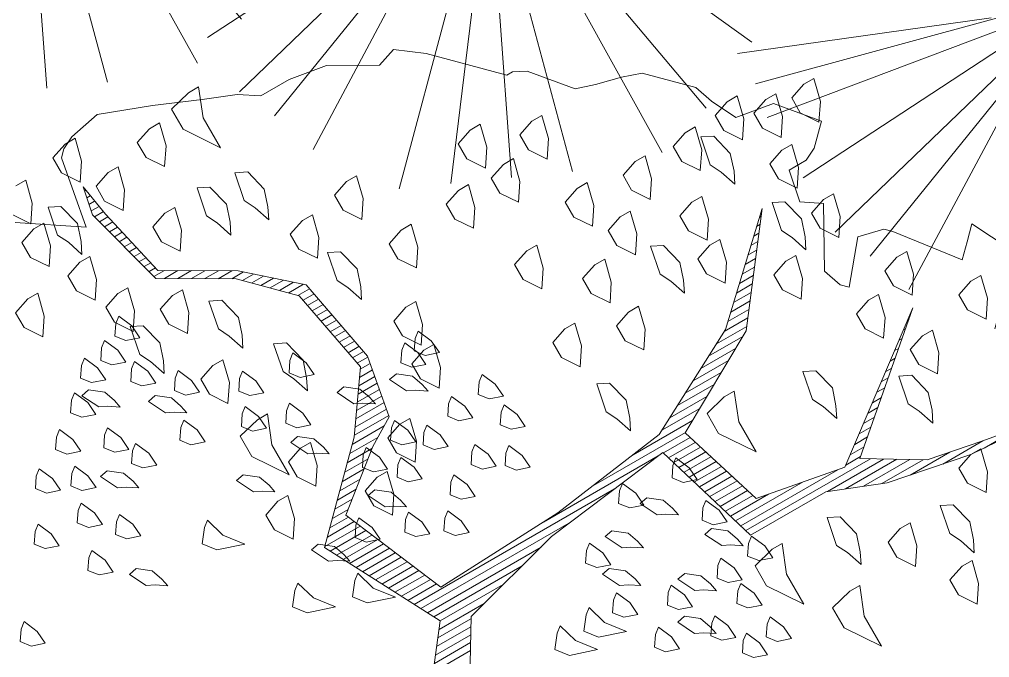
# Model space of a CAD drawing. Header units: metres. Extents: x 12093 to 20303, y 514 to 1412.
# Drawn here: x 19783.549 to 19785.595, y 683.977 to 685.323 of the extents above; entities that cross this region are included whole.
import ezdxf

# ---------------------------------------------------------------- set-up
doc = ezdxf.new("R2010")
doc.units = ezdxf.units.M
doc.layers.get('0').update_dxf_attribs({"lineweight": 13})
for name, color, linetype, lineweight in [('AMBI-GRASS', 104, 'Continuous', 20), ('ARBOLES', 52, 'Continuous', 13), ('grass', 64, 'Continuous', 13)]:
    doc.layers.add(name, color=color, linetype=linetype, lineweight=lineweight)

# ---------------------------------------------------------------- blocks, each defined once
blk = doc.blocks.new('ghgfghgh')
at = {"layer": 'ARBOLES', "lineweight": 20}
for p, q in [((20001.1866, 665.105), (20001.2163, 665.0689)), ((20001.1992, 665.0679), (20001.1866, 665.105)), ((20001.1885, 665.0994), (20001.1904, 665.1004)), ((20001.1915, 665.0906), (20001.1962, 665.0934)), ((20001.1944, 665.0819), (20001.202, 665.0863)), ((20001.1974, 665.0732), (20001.2078, 665.0792)), ((20001.2018, 665.0653), (20001.2136, 665.0722)), ((20002.0407, 664.9154), (20002.0895, 665.0766)), ((20002.0895, 665.0766), (20002.0684, 664.9137)), ((20001.2834, 664.9835), (20001.1992, 665.0679)), ((20001.2084, 665.0587), (20001.2197, 665.0652)), ((20001.215, 665.0521), (20001.226, 665.0585)), ((20001.2163, 665.0689), (20001.2862, 664.994)), ((20002.086, 665.065), (20002.0882, 665.0663)), ((20001.2216, 665.0454), (20001.2324, 665.0517)), ((20001.2282, 665.0388), (20001.2387, 665.0449)), ((20002.0784, 665.0397), (20002.0853, 665.0437)), ((20002.0822, 665.0524), (20002.0867, 665.055)), ((20001.2348, 665.0322), (20001.245, 665.0381)), ((20001.2414, 665.0256), (20001.2513, 665.0314)), ((20002.0746, 665.0271), (20002.0838, 665.0324)), ((20001.248, 665.019), (20001.2576, 665.0246)), ((20002.0707, 665.0145), (20002.0823, 665.0212)), ((20001.2546, 665.0124), (20001.264, 665.0178)), ((20001.2612, 665.0058), (20001.2703, 665.011)), ((20002.0669, 665.0018), (20002.0809, 665.0099)), ((20001.2677, 664.9991), (20001.2766, 665.0043)), ((20001.2743, 664.9925), (20001.2829, 664.9975)), ((20001.2809, 664.9859), (20001.2949, 664.9939)), ((20001.2862, 664.994), (20001.3928, 664.9935)), ((20001.2947, 664.9834), (20001.3128, 664.9939)), ((20001.3126, 664.9834), (20001.3307, 664.9938)), ((20001.3306, 664.9833), (20001.3486, 664.9937)), ((20001.3485, 664.9832), (20001.3665, 664.9936)), ((20001.3664, 664.9831), (20001.3844, 664.9935)), ((20001.3843, 664.983), (20001.3999, 664.992)), ((20001.3928, 664.9935), (20001.4834, 664.9749)), ((20002.0631, 664.9892), (20002.0794, 664.9986)), ((20001.39, 664.983), (20001.2834, 664.9835)), ((20001.4739, 664.9605), (20001.39, 664.983)), ((20001.3984, 664.9808), (20001.4132, 664.9893)), ((20001.4108, 664.9775), (20001.4265, 664.9866)), ((20001.4231, 664.9742), (20001.4398, 664.9838)), ((20001.4354, 664.9709), (20001.4531, 664.9811)), ((20002.0593, 664.9766), (20002.0779, 664.9874)), ((20001.4478, 664.9675), (20001.4665, 664.9783)), ((20001.4601, 664.9642), (20001.4798, 664.9756)), ((20001.4724, 664.9609), (20001.4877, 664.9698)), ((20001.4834, 664.9749), (20001.5648, 664.88)), ((20002.0554, 664.9639), (20002.0765, 664.9761)), ((20001.5553, 664.8657), (20001.4739, 664.9605)), ((20001.4792, 664.9544), (20001.4937, 664.9628)), ((20001.4852, 664.9474), (20001.4997, 664.9558)), ((20002.0478, 664.9387), (20002.0736, 664.9536)), ((20002.0516, 664.9513), (20002.075, 664.9648)), ((20001.4911, 664.9405), (20001.5057, 664.9489)), ((20001.4971, 664.9335), (20001.5117, 664.9419)), ((20002.044, 664.926), (20002.0721, 664.9423)), ((20002.1996, 664.7323), (20002.2901, 664.9442)), ((20002.2901, 664.9442), (20002.2196, 664.7439)), ((20001.5031, 664.9265), (20001.5176, 664.9349)), ((20001.5091, 664.9196), (20001.5236, 664.9279)), ((20002.0391, 664.9128), (20002.0706, 664.931)), ((20001.5151, 664.9126), (20001.5296, 664.921)), ((20001.9528, 664.776), (20002.0407, 664.9154)), ((20002.0287, 664.8964), (20002.0692, 664.9197)), ((20001.521, 664.9056), (20001.5356, 664.914)), ((20001.527, 664.8986), (20001.5416, 664.907)), ((20002.0684, 664.9137), (20001.9871, 664.7781)), ((20002.0184, 664.88), (20002.064, 664.9063)), ((20001.533, 664.8917), (20001.5475, 664.9001)), ((20001.539, 664.8847), (20001.5535, 664.8931)), ((20002.0081, 664.8636), (20002.0544, 664.8904)), ((20001.545, 664.8777), (20001.5595, 664.8861)), ((20001.5509, 664.8707), (20001.5651, 664.8789)), ((20001.5648, 664.88), (20001.5937, 664.7992)), ((20001.5471, 664.7723), (20001.5553, 664.8657)), ((20001.555, 664.8627), (20001.5682, 664.8703)), ((20001.9977, 664.8472), (20002.0448, 664.8744)), ((20001.5531, 664.8407), (20001.5744, 664.853)), ((20001.5541, 664.8517), (20001.5713, 664.8617)), ((20001.9874, 664.8308), (20002.0353, 664.8585)), ((20001.5522, 664.8297), (20001.5775, 664.8444)), ((20001.977, 664.8144), (20002.0257, 664.8425)), ((20001.5502, 664.8078), (20001.5837, 664.8271)), ((20001.5512, 664.8188), (20001.5806, 664.8357)), ((20001.9667, 664.798), (20002.0162, 664.8266)), ((20001.5493, 664.7968), (20001.5868, 664.8185)), ((20001.5474, 664.7749), (20001.593, 664.8012)), ((20001.5483, 664.7858), (20001.5899, 664.8098)), ((20001.5937, 664.7992), (20001.572, 664.76)), ((20001.9563, 664.7816), (20002.0066, 664.8107)), ((20002.4707, 664.8002), (20002.3672, 664.7493)), ((20002.3833, 664.7674), (20002.4707, 664.8002)), ((20001.5446, 664.7628), (20001.5871, 664.7874)), ((20001.9181, 664.7491), (20001.9971, 664.7947)), ((20002.3848, 664.7579), (20002.4344, 664.7866)), ((20001.818, 664.6716), (20001.9528, 664.776)), ((20001.8653, 664.7082), (20001.9875, 664.7788)), ((20001.9871, 664.7781), (20002.0817, 664.6909)), ((20001.5078, 664.6255), (20001.5471, 664.7723)), ((20001.572, 664.76), (20001.5362, 664.6685)), ((20001.5413, 664.7505), (20001.5786, 664.7721)), ((20001.9584, 664.7515), (20001.9937, 664.7719)), ((20001.9653, 664.7451), (20002.0007, 664.7655)), ((20002.3091, 664.7424), (20002.3833, 664.7674)), ((20002.3299, 664.7367), (20002.3831, 664.7674)), ((20001.538, 664.7382), (20001.5708, 664.7571)), ((20001.7987, 664.6593), (20001.9515, 664.7476)), ((20001.9577, 664.7522), (20001.8096, 664.6401)), ((20002.0743, 664.6423), (20001.9577, 664.7522)), ((20001.9721, 664.7386), (20002.0076, 664.7591)), ((20001.979, 664.7321), (20002.0146, 664.7527)), ((20002.2067, 664.749), (20002.2251, 664.7596)), ((20002.3672, 664.7493), (20002.2559, 664.7116)), ((20002.2863, 664.7219), (20002.3394, 664.7526)), ((20001.5347, 664.7258), (20001.5656, 664.7437)), ((20001.9858, 664.7257), (20002.0216, 664.7463)), ((20001.9927, 664.7192), (20002.0285, 664.7399)), ((20002.0681, 664.6481), (20002.2336, 664.7436)), ((20002.1764, 664.7002), (20002.2511, 664.7433)), ((20002.2005, 664.7037), (20002.2687, 664.743)), ((20002.2008, 664.7351), (20002.2205, 664.7465)), ((20002.2196, 664.7439), (20002.3091, 664.7424)), ((20002.2245, 664.7071), (20002.2862, 664.7427)), ((20002.2486, 664.7106), (20002.3038, 664.7424)), ((20001.5314, 664.7135), (20001.5603, 664.7302)), ((20001.9995, 664.7128), (20002.0355, 664.7335)), ((20002.0064, 664.7063), (20002.0424, 664.7271)), ((20002.0613, 664.6546), (20002.1903, 664.7291)), ((20002.0817, 664.6909), (20002.1996, 664.7323)), ((20001.5281, 664.7012), (20001.555, 664.7167)), ((20002.0133, 664.6998), (20002.0494, 664.7207)), ((20002.0201, 664.6934), (20002.0563, 664.7143)), ((20002.0544, 664.661), (20002.1441, 664.7128)), ((20002.2559, 664.7116), (20002.1741, 664.6999)), ((20001.5248, 664.6888), (20001.5498, 664.7033)), ((20001.6271, 664.5499), (20001.8935, 664.7037)), ((20002.027, 664.6869), (20002.0633, 664.7079)), ((20002.0338, 664.6804), (20002.0703, 664.7015)), ((20002.0476, 664.6675), (20002.0979, 664.6966)), ((20002.1741, 664.6999), (20002.0743, 664.6423)), ((20001.5215, 664.6765), (20001.5445, 664.6898)), ((20002.0407, 664.674), (20002.0772, 664.695)), ((20001.5182, 664.6642), (20001.5393, 664.6764)), ((20001.6623, 664.5728), (20001.818, 664.6716)), ((20001.5116, 664.6395), (20001.5472, 664.6601)), ((20001.5149, 664.6518), (20001.5394, 664.666)), ((20001.5362, 664.6685), (20001.6623, 664.5728)), ((20001.6357, 664.5444), (20001.8355, 664.6597)), ((20001.5083, 664.6272), (20001.555, 664.6542)), ((20001.5152, 664.6208), (20001.5628, 664.6483)), ((20001.5238, 664.6153), (20001.5706, 664.6423)), ((20001.5324, 664.6099), (20001.5784, 664.6364)), ((20001.8096, 664.6401), (20001.7025, 664.534)), ((20001.6616, 664.5281), (20001.5078, 664.6255)), ((20001.541, 664.6044), (20001.5862, 664.6305)), ((20001.5497, 664.599), (20001.594, 664.6246)), ((20001.5583, 664.5935), (20001.6018, 664.6187)), ((20001.6444, 664.539), (20001.7956, 664.6263)), ((20001.5669, 664.588), (20001.6097, 664.6127)), ((20001.5755, 664.5826), (20001.6175, 664.6068)), ((20001.5841, 664.5771), (20001.6253, 664.6009)), ((20001.5927, 664.5717), (20001.6331, 664.595)), ((20001.653, 664.5335), (20001.7704, 664.6013)), ((20001.6013, 664.5662), (20001.6409, 664.5891)), ((20001.6099, 664.5608), (20001.6487, 664.5832)), ((20001.6185, 664.5553), (20001.6565, 664.5772)), ((20001.6615, 664.528), (20001.7452, 664.5764)), ((20001.66, 664.5167), (20001.7201, 664.5514)), ((20001.6496, 664.4414), (20001.6616, 664.5281)), ((20001.6584, 664.5054), (20001.7024, 664.5308)), ((20001.7025, 664.534), (20001.7002, 664.3997)), ((20001.6568, 664.494), (20001.7022, 664.5203)), ((20001.6553, 664.4827), (20001.7021, 664.5097)), ((20001.6537, 664.4714), (20001.7019, 664.4992)), ((20001.6521, 664.4601), (20001.7017, 664.4887))]:
    blk.add_line(p, q, dxfattribs=at)
at = {"layer": 'grass'}
for p, q in [((20001.581, 665.2669), (20001.5993, 665.2876)), ((20001.5993, 665.2876), (20001.6427, 665.2823)), ((20001.6427, 665.2823), (20001.75, 665.2535)), ((20001.4608, 665.2479), (20001.5105, 665.2666)), ((20001.5105, 665.2666), (20001.581, 665.2669)), ((20001.75, 665.2535), (20001.7576, 665.2579)), ((20001.7576, 665.2579), (20001.7771, 665.2591)), ((20001.7771, 665.2591), (20001.8411, 665.2355)), ((20001.8682, 665.2411), (20001.9028, 665.251)), ((20001.9028, 665.251), (20001.9299, 665.2565)), ((20001.9299, 665.2565), (20002.0015, 665.2373)), ((20001.3403, 665.238), (20001.327, 665.2303)), ((20001.3462, 665.1971), (20001.3403, 665.238)), ((20001.423, 665.2261), (20001.4608, 665.2479)), ((20001.8411, 665.2355), (20001.8682, 665.2411)), ((20002.0015, 665.2373), (20002.0222, 665.219)), ((20002.145, 665.2416), (20002.1289, 665.2234)), ((20002.1583, 665.2493), (20002.145, 665.2416)), ((20002.167, 665.2188), (20002.1583, 665.2493)), ((20001.327, 665.2303), (20001.3043, 665.2083)), ((20001.345, 665.2214), (20001.3915, 665.2281)), ((20001.3915, 665.2281), (20001.423, 665.2261)), ((20002.0565, 665.226), (20002.0432, 665.2183)), ((20002.0652, 665.1955), (20002.0565, 665.226)), ((20002.1079, 665.229), (20002.0946, 665.2214)), ((20002.1166, 665.1986), (20002.1079, 665.229)), ((20001.2053, 665.2013), (20001.2789, 665.2135)), ((20001.2789, 665.2135), (20001.345, 665.2214)), ((20002.0222, 665.219), (20002.0548, 665.1975)), ((20002.0432, 665.2183), (20002.0271, 665.2001)), ((20002.0548, 665.1975), (20002.1045, 665.2161)), ((20002.0946, 665.2214), (20002.0785, 665.2032)), ((20002.1045, 665.2161), (20002.1685, 665.1926)), ((20002.1289, 665.2234), (20002.1404, 665.2035)), ((20002.1652, 665.1912), (20002.167, 665.2188)), ((20001.1718, 665.1719), (20001.2053, 665.2013)), ((20001.3043, 665.2083), (20001.3196, 665.1817)), ((20001.7966, 665.2), (20001.7833, 665.1924)), ((20001.8053, 665.1696), (20001.7966, 665.2)), ((20002.0271, 665.2001), (20002.0386, 665.1802)), ((20002.0785, 665.2032), (20002.09, 665.1833)), ((20002.1148, 665.171), (20002.1166, 665.1986)), ((20002.1404, 665.2035), (20002.1652, 665.1912)), ((20001.2882, 665.1902), (20001.2749, 665.1825)), ((20001.2969, 665.1597), (20001.2882, 665.1902)), ((20001.3692, 665.1572), (20001.3462, 665.1971)), ((20001.7148, 665.1883), (20001.7015, 665.1806)), ((20001.7235, 665.1578), (20001.7148, 665.1883)), ((20001.7833, 665.1924), (20001.7672, 665.1742)), ((20002.0634, 665.1679), (20002.0652, 665.1955)), ((20002.1685, 665.1926), (20002.1589, 665.1568)), ((20001.2749, 665.1825), (20001.2587, 665.1643)), ((20001.3196, 665.1817), (20001.3692, 665.1572)), ((20001.7015, 665.1806), (20001.6854, 665.1624)), ((20001.7672, 665.1742), (20001.7787, 665.1543)), ((20001.9872, 665.1771), (20001.9711, 665.1589)), ((20002.0005, 665.1848), (20001.9872, 665.1771)), ((20002.0092, 665.1543), (20002.0005, 665.1848)), ((20002.0386, 665.1802), (20002.0634, 665.1679)), ((20002.09, 665.1833), (20002.1148, 665.171)), ((20001.1626, 665.162), (20001.1465, 665.1438)), ((20001.1611, 665.1556), (20001.1718, 665.1719)), ((20001.1759, 665.1697), (20001.1626, 665.162)), ((20001.1846, 665.1392), (20001.1759, 665.1697)), ((20001.2587, 665.1643), (20001.2703, 665.1444)), ((20001.6854, 665.1624), (20001.6969, 665.1425)), ((20001.8036, 665.142), (20001.8053, 665.1696)), ((20002.0082, 665.1715), (20002.0253, 665.1725)), ((20002.0207, 665.1344), (20002.0082, 665.1715)), ((20002.0253, 665.1725), (20002.0473, 665.1497)), ((20002.1292, 665.1615), (20002.1159, 665.1538)), ((20002.1379, 665.1311), (20002.1292, 665.1615)), ((20001.1579, 665.1437), (20001.1611, 665.1556)), ((20001.2951, 665.1321), (20001.2969, 665.1597)), ((20001.7217, 665.1302), (20001.7235, 665.1578)), ((20001.7787, 665.1543), (20001.8036, 665.142)), ((20001.9711, 665.1589), (20001.9826, 665.139)), ((20002.0074, 665.1267), (20002.0092, 665.1543)), ((20002.0473, 665.1497), (20002.0522, 665.1259)), ((20002.1159, 665.1538), (20002.0998, 665.1357)), ((20002.1589, 665.1568), (20002.1482, 665.1405)), ((20001.1465, 665.1438), (20001.158, 665.1239)), ((20001.1908, 665.0517), (20001.1579, 665.1437)), ((20001.1828, 665.1116), (20001.1846, 665.1392)), ((20001.2703, 665.1444), (20001.2951, 665.1321)), ((20001.6969, 665.1425), (20001.7217, 665.1302)), ((20001.7455, 665.1351), (20001.7294, 665.1169)), ((20001.7588, 665.1427), (20001.7455, 665.1351)), ((20001.7675, 665.1123), (20001.7588, 665.1427)), ((20001.9207, 665.1387), (20001.9046, 665.1205)), ((20001.934, 665.1464), (20001.9207, 665.1387)), ((20001.9427, 665.1159), (20001.934, 665.1464)), ((20001.9826, 665.139), (20002.0074, 665.1267)), ((20002.035, 665.1249), (20002.0207, 665.1344)), ((20002.0998, 665.1357), (20002.1113, 665.1157)), ((20002.1482, 665.1405), (20002.1331, 665.1317)), ((20001.158, 665.1239), (20001.1828, 665.1116)), ((20001.2199, 665.1242), (20001.2038, 665.106)), ((20001.2332, 665.1318), (20001.2199, 665.1242)), ((20001.2419, 665.1014), (20001.2332, 665.1318)), ((20001.3884, 665.124), (20001.4056, 665.125)), ((20001.401, 665.0869), (20001.3884, 665.124)), ((20001.4056, 665.125), (20001.4276, 665.1022)), ((20002.0532, 665.1088), (20002.035, 665.1249)), ((20002.0522, 665.1259), (20002.0532, 665.1088)), ((20002.1331, 665.1317), (20002.1255, 665.1274)), ((20002.1255, 665.1274), (20002.1398, 665.0852)), ((20002.1361, 665.1035), (20002.1379, 665.1311)), ((20001.1104, 665.1141), (20001.0971, 665.1065)), ((20001.1191, 665.0837), (20001.1104, 665.1141)), ((20001.5371, 665.1122), (20001.5209, 665.0941)), ((20001.5503, 665.1199), (20001.5371, 665.1122)), ((20001.5591, 665.0895), (20001.5503, 665.1199)), ((20001.699, 665.1082), (20001.6857, 665.1005)), ((20001.7077, 665.0778), (20001.699, 665.1082)), ((20001.7294, 665.1169), (20001.7409, 665.0969)), ((20001.7657, 665.0847), (20001.7675, 665.1123)), ((20001.857, 665.1108), (20001.8437, 665.1031)), ((20001.8657, 665.0804), (20001.857, 665.1108)), ((20001.9046, 665.1205), (20001.9161, 665.1006)), ((20001.9409, 665.0883), (20001.9427, 665.1159)), ((20002.1113, 665.1157), (20002.1361, 665.1035)), ((20001.2038, 665.106), (20001.2153, 665.086)), ((20001.2401, 665.0738), (20001.2419, 665.1014)), ((20001.3381, 665.1037), (20001.3552, 665.1048)), ((20001.3506, 665.0666), (20001.3381, 665.1037)), ((20001.3552, 665.1048), (20001.3772, 665.082)), ((20001.4276, 665.1022), (20001.4324, 665.0784)), ((20001.6857, 665.1005), (20001.6696, 665.0823)), ((20001.7409, 665.0969), (20001.7657, 665.0847)), ((20001.8437, 665.1031), (20001.8276, 665.085)), ((20001.9161, 665.1006), (20001.9409, 665.0883)), ((20002.1847, 665.0961), (20002.1714, 665.0884)), ((20002.1934, 665.0656), (20002.1847, 665.0961)), ((20001.1173, 665.0561), (20001.1191, 665.0837)), ((20001.2153, 665.086), (20001.2401, 665.0738)), ((20001.4153, 665.0774), (20001.401, 665.0869)), ((20001.5209, 665.0941), (20001.5325, 665.0741)), ((20001.5573, 665.0618), (20001.5591, 665.0895)), ((20001.8276, 665.085), (20001.8391, 665.065)), ((20001.9962, 665.0848), (20001.9801, 665.0666)), ((20002.0095, 665.0924), (20001.9962, 665.0848)), ((20002.0182, 665.062), (20002.0095, 665.0924)), ((20002.1028, 665.0843), (20002.12, 665.0853)), ((20002.1154, 665.0472), (20002.1028, 665.0843)), ((20002.12, 665.0853), (20002.142, 665.0625)), ((20002.1398, 665.0852), (20002.1712, 665.0831)), ((20002.1398, 665.0852), (20002.1398, 665.0852)), ((20002.1714, 665.0884), (20002.1553, 665.0702)), ((20002.1712, 665.0831), (20002.1727, 664.9932)), ((20001.1401, 665.0781), (20001.1572, 665.0791)), ((20001.1526, 665.041), (20001.1401, 665.0781)), ((20001.1572, 665.0791), (20001.1792, 665.0564)), ((20001.2954, 665.0702), (20001.2792, 665.052)), ((20001.3087, 665.0779), (20001.2954, 665.0702)), ((20001.3174, 665.0475), (20001.3087, 665.0779)), ((20001.3772, 665.082), (20001.3821, 665.0582)), ((20001.4335, 665.0613), (20001.4153, 665.0774)), ((20001.4324, 665.0784), (20001.4335, 665.0613)), ((20001.5325, 665.0741), (20001.5573, 665.0618)), ((20001.6696, 665.0823), (20001.6811, 665.0624)), ((20001.7059, 665.0501), (20001.7077, 665.0778)), ((20001.864, 665.0527), (20001.8657, 665.0804)), ((20001.9143, 665.073), (20001.901, 665.0653)), ((20001.923, 665.0425), (20001.9143, 665.073)), ((20002.1553, 665.0702), (20002.1668, 665.0503)), ((20001.0925, 665.0684), (20001.1173, 665.0561)), ((20001.0965, 665.0578), (20001.1908, 665.0517)), ((20001.1345, 665.0571), (20001.1212, 665.0494)), ((20001.1432, 665.0267), (20001.1345, 665.0571)), ((20001.3649, 665.0572), (20001.3506, 665.0666)), ((20001.3831, 665.0411), (20001.3649, 665.0572)), ((20001.3821, 665.0582), (20001.3831, 665.0411)), ((20001.4782, 665.0605), (20001.4621, 665.0424)), ((20001.4915, 665.0682), (20001.4782, 665.0605)), ((20001.5002, 665.0378), (20001.4915, 665.0682)), ((20001.6811, 665.0624), (20001.7059, 665.0501)), ((20001.8391, 665.065), (20001.864, 665.0527)), ((20001.901, 665.0653), (20001.8849, 665.0471)), ((20001.9801, 665.0666), (20001.9916, 665.0466)), ((20002.0164, 665.0344), (20002.0182, 665.062)), ((20002.142, 665.0625), (20002.1468, 665.0388)), ((20002.1916, 665.038), (20002.1934, 665.0656)), ((20001.1212, 665.0494), (20001.1051, 665.0313)), ((20001.1792, 665.0564), (20001.1841, 665.0326)), ((20001.2792, 665.052), (20001.2908, 665.0321)), ((20001.3156, 665.0198), (20001.3174, 665.0475)), ((20001.6097, 665.0478), (20001.5936, 665.0296)), ((20001.623, 665.0555), (20001.6097, 665.0478)), ((20001.6317, 665.025), (20001.623, 665.0555)), ((20001.8849, 665.0471), (20001.8964, 665.0272)), ((20001.9916, 665.0466), (20002.0164, 665.0344)), ((20002.1297, 665.0377), (20002.1154, 665.0472)), ((20002.1668, 665.0503), (20002.1916, 665.038)), ((20002.2169, 665.0389), (20002.2515, 665.0488)), ((20002.2515, 665.0488), (20002.2635, 665.0456)), ((20002.2635, 665.0456), (20002.3557, 665.0081)), ((20002.3621, 665.032), (20002.3685, 665.0559)), ((20002.3685, 665.0559), (20002.4989, 664.9698)), ((20001.1051, 665.0313), (20001.1166, 665.0113)), ((20001.167, 665.0315), (20001.1526, 665.041)), ((20001.1851, 665.0154), (20001.167, 665.0315)), ((20001.1841, 665.0326), (20001.1851, 665.0154)), ((20001.2908, 665.0321), (20001.3156, 665.0198)), ((20001.4621, 665.0424), (20001.4736, 665.0224)), ((20001.4985, 665.0102), (20001.5002, 665.0378)), ((20001.9213, 665.0149), (20001.923, 665.0425)), ((20002.0335, 665.0354), (20002.0202, 665.0277)), ((20002.0422, 665.005), (20002.0335, 665.0354)), ((20002.1479, 665.0216), (20002.1297, 665.0377)), ((20002.1468, 665.0388), (20002.1479, 665.0216)), ((20002.2053, 664.9717), (20002.2169, 665.0389)), ((20002.3557, 665.0081), (20002.3621, 665.032)), ((20001.1414, 664.9991), (20001.1432, 665.0267)), ((20001.4736, 665.0224), (20001.4985, 665.0102)), ((20001.5118, 665.0178), (20001.5289, 665.0189)), ((20001.5289, 665.0189), (20001.5509, 664.9961)), ((20001.5936, 665.0296), (20001.6051, 665.0097)), ((20001.6299, 664.9974), (20001.6317, 665.025)), ((20001.7765, 665.02), (20001.7604, 665.0018)), ((20001.7898, 665.0276), (20001.7765, 665.02)), ((20001.7985, 664.9972), (20001.7898, 665.0276)), ((20001.8964, 665.0272), (20001.9213, 665.0149)), ((20001.9412, 665.0264), (20001.9583, 665.0274)), ((20001.9538, 664.9893), (20001.9412, 665.0264)), ((20001.9583, 665.0274), (20001.9803, 665.0047)), ((20002.0202, 665.0277), (20002.0041, 665.0096)), ((20002.2822, 665.0194), (20002.2689, 665.0117)), ((20002.2909, 664.9889), (20002.2822, 665.0194)), ((20001.1166, 665.0113), (20001.1414, 664.9991)), ((20001.1823, 665.0049), (20001.1662, 664.9868)), ((20001.1956, 665.0126), (20001.1823, 665.0049)), ((20001.2043, 664.9822), (20001.1956, 665.0126)), ((20001.5243, 664.9808), (20001.5118, 665.0178)), ((20001.6051, 665.0097), (20001.6299, 664.9974)), ((20001.8803, 665.009), (20001.867, 665.0013)), ((20001.889, 664.9786), (20001.8803, 665.009)), ((20002.0041, 665.0096), (20002.0157, 664.9896)), ((20002.0405, 664.9773), (20002.0422, 665.005)), ((20002.1213, 665.0063), (20002.1052, 664.9881)), ((20002.1346, 665.0139), (20002.1213, 665.0063)), ((20002.1433, 664.9835), (20002.1346, 665.0139)), ((20002.2689, 665.0117), (20002.2528, 664.9935)), ((20001.5509, 664.9961), (20001.5558, 664.9723)), ((20001.7604, 665.0018), (20001.7719, 664.9819)), ((20001.7967, 664.9696), (20001.7985, 664.9972)), ((20001.867, 665.0013), (20001.8509, 664.9832)), ((20001.9803, 665.0047), (20001.9852, 664.9809)), ((20002.1727, 664.9932), (20002.1933, 664.9749)), ((20002.1727, 664.9932), (20002.1727, 664.9932)), ((20002.2528, 664.9935), (20002.2643, 664.9736)), ((20001.1662, 664.9868), (20001.1777, 664.9668)), ((20001.2025, 664.9546), (20001.2043, 664.9822)), ((20001.5386, 664.9713), (20001.5243, 664.9808)), ((20001.7719, 664.9819), (20001.7967, 664.9696)), ((20001.8509, 664.9832), (20001.8624, 664.9632)), ((20001.9681, 664.9799), (20001.9538, 664.9893)), ((20001.9862, 664.9638), (20001.9681, 664.9799)), ((20001.9852, 664.9809), (20001.9862, 664.9638)), ((20002.0157, 664.9896), (20002.0405, 664.9773)), ((20002.1052, 664.9881), (20002.1167, 664.9682)), ((20002.1415, 664.9559), (20002.1433, 664.9835)), ((20002.2891, 664.9613), (20002.2909, 664.9889)), ((20002.3671, 664.9797), (20002.351, 664.9616)), ((20002.3804, 664.9874), (20002.3671, 664.9797)), ((20002.3891, 664.957), (20002.3804, 664.9874)), ((20001.1777, 664.9668), (20001.2025, 664.9546)), ((20001.2463, 664.971), (20001.233, 664.9633)), ((20001.255, 664.9405), (20001.2463, 664.971)), ((20001.3187, 664.9684), (20001.3054, 664.9607)), ((20001.3274, 664.938), (20001.3187, 664.9684)), ((20001.5568, 664.9552), (20001.5386, 664.9713)), ((20001.5558, 664.9723), (20001.5568, 664.9552)), ((20001.8873, 664.9509), (20001.889, 664.9786)), ((20002.1167, 664.9682), (20002.1415, 664.9559)), ((20002.1933, 664.9749), (20002.2053, 664.9717)), ((20002.2643, 664.9736), (20002.2891, 664.9613)), ((20001.113, 664.9561), (20001.0969, 664.9379)), ((20001.1263, 664.9638), (20001.113, 664.9561)), ((20001.135, 664.9333), (20001.1263, 664.9638)), ((20001.233, 664.9633), (20001.2169, 664.9451)), ((20001.3054, 664.9607), (20001.2893, 664.9426)), ((20001.354, 664.9533), (20001.3711, 664.9544)), ((20001.3711, 664.9544), (20001.3931, 664.9316)), ((20001.8624, 664.9632), (20001.8873, 664.9509)), ((20002.231, 664.9544), (20002.2149, 664.9362)), ((20002.2443, 664.9621), (20002.231, 664.9544)), ((20002.253, 664.9316), (20002.2443, 664.9621)), ((20002.351, 664.9616), (20002.3625, 664.9416)), ((20002.3873, 664.9294), (20002.3891, 664.957)), ((20001.2169, 664.9451), (20001.2284, 664.9252)), ((20001.2532, 664.9129), (20001.255, 664.9405)), ((20001.2893, 664.9426), (20001.3008, 664.9226)), ((20001.3665, 664.9163), (20001.354, 664.9533)), ((20001.6159, 664.945), (20001.5998, 664.9268)), ((20001.6292, 664.9527), (20001.6159, 664.945)), ((20001.6379, 664.9222), (20001.6292, 664.9527)), ((20001.9254, 664.9464), (20001.9121, 664.9387)), ((20001.9341, 664.9159), (20001.9254, 664.9464)), ((20002.2895, 664.9427), (20002.2896, 664.9428)), ((20002.3625, 664.9416), (20002.3873, 664.9294)), ((20001.0969, 664.9379), (20001.1084, 664.918)), ((20001.1332, 664.9057), (20001.135, 664.9333)), ((20001.234, 664.9332), (20001.23, 664.9234)), ((20001.2516, 664.9203), (20001.234, 664.9332)), ((20001.3256, 664.9104), (20001.3274, 664.938)), ((20001.3931, 664.9316), (20001.398, 664.9078)), ((20001.9121, 664.9387), (20001.896, 664.9205)), ((20002.2149, 664.9362), (20002.2264, 664.9163)), ((20002.2512, 664.904), (20002.253, 664.9316)), ((20002.2836, 664.9289), (20002.285, 664.9297)), ((20001.1084, 664.918), (20001.1332, 664.9057)), ((20001.2284, 664.9252), (20001.2532, 664.9129)), ((20001.23, 664.9234), (20001.2289, 664.9067)), ((20001.2494, 664.9195), (20001.2665, 664.9206)), ((20001.2619, 664.8825), (20001.2494, 664.9195)), ((20001.2623, 664.9045), (20001.2516, 664.9203)), ((20001.2665, 664.9206), (20001.2885, 664.8978)), ((20001.3008, 664.9226), (20001.3256, 664.9104)), ((20001.3808, 664.9068), (20001.3665, 664.9163)), ((20001.5998, 664.9268), (20001.6113, 664.9069)), ((20001.6361, 664.8946), (20001.6379, 664.9222)), ((20001.8274, 664.9164), (20001.8113, 664.8982)), ((20001.8407, 664.9241), (20001.8274, 664.9164)), ((20001.8494, 664.8936), (20001.8407, 664.9241)), ((20001.896, 664.9205), (20001.9075, 664.9006)), ((20001.9323, 664.8883), (20001.9341, 664.9159)), ((20002.2264, 664.9163), (20002.2512, 664.904)), ((20002.2777, 664.915), (20002.2804, 664.9166)), ((20002.316, 664.9148), (20002.3027, 664.9071)), ((20002.3247, 664.8843), (20002.316, 664.9148)), ((20001.2289, 664.9067), (20001.2436, 664.9007)), ((20001.2436, 664.9007), (20001.2623, 664.9045)), ((20001.399, 664.8907), (20001.3808, 664.9068)), ((20001.398, 664.9078), (20001.399, 664.8907)), ((20001.6113, 664.9069), (20001.6361, 664.8946)), ((20001.6281, 664.9037), (20001.627, 664.887)), ((20001.6321, 664.9135), (20001.6281, 664.9037)), ((20001.6497, 664.9006), (20001.6321, 664.9135)), ((20002.2718, 664.9012), (20002.2758, 664.9035)), ((20002.3027, 664.9071), (20002.2866, 664.8889)), ((20001.2111, 664.8911), (20001.21, 664.8744)), ((20001.2151, 664.9009), (20001.2111, 664.8911)), ((20001.2327, 664.888), (20001.2151, 664.9009)), ((20001.2885, 664.8978), (20001.2934, 664.874)), ((20001.4399, 664.8966), (20001.4571, 664.8976)), ((20001.4525, 664.8595), (20001.4399, 664.8966)), ((20001.4571, 664.8976), (20001.4791, 664.8748)), ((20001.6143, 664.8979), (20001.6103, 664.8881)), ((20001.6319, 664.885), (20001.6143, 664.8979)), ((20001.6532, 664.8956), (20001.6399, 664.8879)), ((20001.6604, 664.8848), (20001.6497, 664.9006)), ((20001.662, 664.8652), (20001.6532, 664.8956)), ((20001.8113, 664.8982), (20001.8228, 664.8783)), ((20001.8476, 664.866), (20001.8494, 664.8936)), ((20001.9075, 664.9006), (20001.9323, 664.8883)), ((20002.2658, 664.8874), (20002.2712, 664.8904)), ((20002.2866, 664.8889), (20002.2981, 664.869)), ((20001.1884, 664.8775), (20001.1844, 664.8677)), ((20001.206, 664.8646), (20001.1884, 664.8775)), ((20001.2434, 664.8722), (20001.2327, 664.888)), ((20001.2762, 664.873), (20001.2619, 664.8825)), ((20001.4657, 664.8843), (20001.4617, 664.8745)), ((20001.4833, 664.8713), (20001.4657, 664.8843)), ((20001.6103, 664.8881), (20001.6092, 664.8714)), ((20001.6399, 664.8879), (20001.6238, 664.8698)), ((20001.627, 664.887), (20001.6417, 664.881)), ((20001.6426, 664.8692), (20001.6319, 664.885)), ((20001.6417, 664.881), (20001.6604, 664.8848)), ((20001.8228, 664.8783), (20001.8476, 664.866)), ((20002.2599, 664.8735), (20002.2666, 664.8774)), ((20002.3229, 664.8567), (20002.3247, 664.8843)), ((20001.1844, 664.8677), (20001.1833, 664.851)), ((20001.2167, 664.8488), (20001.206, 664.8646)), ((20001.21, 664.8744), (20001.2247, 664.8684)), ((20001.2247, 664.8684), (20001.2434, 664.8722)), ((20001.2512, 664.8633), (20001.2501, 664.8466)), ((20001.2552, 664.8731), (20001.2512, 664.8633)), ((20001.2728, 664.8601), (20001.2552, 664.8731)), ((20001.2944, 664.8569), (20001.2762, 664.873)), ((20001.2934, 664.874), (20001.2944, 664.8569)), ((20001.3591, 664.8677), (20001.343, 664.8495)), ((20001.3724, 664.8753), (20001.3591, 664.8677)), ((20001.3811, 664.8449), (20001.3724, 664.8753)), ((20001.4617, 664.8745), (20001.4606, 664.8577)), ((20001.4791, 664.8748), (20001.4839, 664.8511)), ((20001.494, 664.8555), (20001.4833, 664.8713)), ((20001.6092, 664.8714), (20001.6239, 664.8654)), ((20001.6238, 664.8698), (20001.6354, 664.8498)), ((20001.6239, 664.8654), (20001.6426, 664.8692)), ((20001.6602, 664.8376), (20001.662, 664.8652)), ((20002.254, 664.8597), (20002.262, 664.8643)), ((20002.2981, 664.869), (20002.3229, 664.8567)), ((20001.1833, 664.851), (20001.198, 664.845)), ((20001.2835, 664.8443), (20001.2728, 664.8601)), ((20001.3091, 664.851), (20001.308, 664.8343)), ((20001.3131, 664.8608), (20001.3091, 664.851)), ((20001.3307, 664.8479), (20001.3131, 664.8608)), ((20001.3947, 664.8504), (20001.3936, 664.8337)), ((20001.3987, 664.8602), (20001.3947, 664.8504)), ((20001.4163, 664.8473), (20001.3987, 664.8602)), ((20001.4668, 664.85), (20001.4525, 664.8595)), ((20001.4606, 664.8577), (20001.4753, 664.8517)), ((20001.4753, 664.8517), (20001.494, 664.8555)), ((20001.4839, 664.8511), (20001.485, 664.8339)), ((20001.5943, 664.8489), (20001.6032, 664.8567)), ((20001.6032, 664.8567), (20001.6248, 664.8536)), ((20001.6248, 664.8536), (20001.6375, 664.8426)), ((20001.7172, 664.8558), (20001.7132, 664.846)), ((20001.7348, 664.8429), (20001.7172, 664.8558)), ((20002.1438, 664.8597), (20002.161, 664.8607)), ((20002.1564, 664.8226), (20002.1438, 664.8597)), ((20002.161, 664.8607), (20002.183, 664.838)), ((20002.2481, 664.8458), (20002.2574, 664.8512)), ((20002.2715, 664.8536), (20002.2886, 664.8546)), ((20002.284, 664.8165), (20002.2715, 664.8536)), ((20002.2886, 664.8546), (20002.3106, 664.8319)), ((20001.198, 664.845), (20001.2167, 664.8488)), ((20001.2501, 664.8466), (20001.2648, 664.8405)), ((20001.2648, 664.8405), (20001.2835, 664.8443)), ((20001.3414, 664.8321), (20001.3307, 664.8479)), ((20001.343, 664.8495), (20001.3545, 664.8295)), ((20001.3793, 664.8173), (20001.3811, 664.8449)), ((20001.427, 664.8315), (20001.4163, 664.8473)), ((20001.485, 664.8339), (20001.4668, 664.85)), ((20001.5243, 664.8317), (20001.5332, 664.8395)), ((20001.5332, 664.8395), (20001.5548, 664.8364)), ((20001.6168, 664.834), (20001.5943, 664.8489)), ((20001.6354, 664.8498), (20001.6602, 664.8376)), ((20001.6375, 664.8426), (20001.6453, 664.8337)), ((20001.7132, 664.846), (20001.7121, 664.8293)), ((20001.7455, 664.8271), (20001.7348, 664.8429)), ((20001.8696, 664.8433), (20001.8868, 664.8443)), ((20001.8822, 664.8062), (20001.8696, 664.8433)), ((20001.8868, 664.8443), (20001.9088, 664.8215)), ((20002.183, 664.838), (20002.1878, 664.8142)), ((20002.2422, 664.832), (20002.2528, 664.8381)), ((20001.1753, 664.8314), (20001.1712, 664.8216)), ((20001.1929, 664.8185), (20001.1753, 664.8314)), ((20001.1851, 664.8274), (20001.194, 664.8352)), ((20001.2076, 664.8125), (20001.1851, 664.8274)), ((20001.194, 664.8352), (20001.2156, 664.8321)), ((20001.2156, 664.8321), (20001.2283, 664.8212)), ((20001.2735, 664.8198), (20001.2824, 664.8276)), ((20001.2824, 664.8276), (20001.304, 664.8245)), ((20001.304, 664.8245), (20001.3167, 664.8136)), ((20001.308, 664.8343), (20001.3227, 664.8283)), ((20001.3227, 664.8283), (20001.3414, 664.8321)), ((20001.3545, 664.8295), (20001.3793, 664.8173)), ((20001.3936, 664.8337), (20001.4083, 664.8277)), ((20001.4083, 664.8277), (20001.427, 664.8315)), ((20001.5468, 664.8168), (20001.5243, 664.8317)), ((20001.5548, 664.8364), (20001.5675, 664.8255)), ((20001.5675, 664.8255), (20001.5753, 664.8166)), ((20001.6286, 664.8348), (20001.6168, 664.834)), ((20001.6453, 664.8337), (20001.6286, 664.8348)), ((20001.6767, 664.8266), (20001.6727, 664.8168)), ((20001.6943, 664.8137), (20001.6767, 664.8266)), ((20001.7121, 664.8293), (20001.7268, 664.8233)), ((20001.7268, 664.8233), (20001.7455, 664.8271)), ((20002.0392, 664.8259), (20002.0165, 664.8039)), ((20002.0525, 664.8336), (20002.0392, 664.8259)), ((20002.0584, 664.7927), (20002.0525, 664.8336)), ((20002.2363, 664.8182), (20002.2482, 664.825)), ((20002.3106, 664.8319), (20002.3155, 664.8081)), ((20001.1712, 664.8216), (20001.1701, 664.8049)), ((20001.2035, 664.8027), (20001.1929, 664.8185)), ((20001.2194, 664.8134), (20001.2076, 664.8125)), ((20001.2361, 664.8122), (20001.2194, 664.8134)), ((20001.2283, 664.8212), (20001.2361, 664.8122)), ((20001.296, 664.8049), (20001.2735, 664.8198)), ((20001.3167, 664.8136), (20001.3245, 664.8047)), ((20001.4022, 664.813), (20001.3982, 664.8032)), ((20001.4198, 664.8), (20001.4022, 664.813)), ((20001.4613, 664.8174), (20001.4573, 664.8076)), ((20001.4789, 664.8045), (20001.4613, 664.8174)), ((20001.5586, 664.8177), (20001.5468, 664.8168)), ((20001.5753, 664.8166), (20001.5586, 664.8177)), ((20001.6727, 664.8168), (20001.6716, 664.8001)), ((20001.705, 664.7979), (20001.6943, 664.8137)), ((20001.7464, 664.8153), (20001.7424, 664.8055)), ((20001.764, 664.8024), (20001.7464, 664.8153)), ((20001.9088, 664.8215), (20001.9137, 664.7977)), ((20002.1707, 664.8132), (20002.1564, 664.8226)), ((20002.1889, 664.7971), (20002.1707, 664.8132)), ((20002.1878, 664.8142), (20002.1889, 664.7971)), ((20002.2304, 664.8043), (20002.2436, 664.8119)), ((20002.2983, 664.8071), (20002.284, 664.8165)), ((20001.1701, 664.8049), (20001.1848, 664.7989)), ((20001.1848, 664.7989), (20001.2035, 664.8027)), ((20001.3078, 664.8058), (20001.296, 664.8049)), ((20001.3245, 664.8047), (20001.3078, 664.8058)), ((20001.3982, 664.8032), (20001.3971, 664.7864)), ((20001.4318, 664.8032), (20001.4185, 664.7955)), ((20001.4305, 664.7842), (20001.4198, 664.8)), ((20001.4377, 664.7623), (20001.4318, 664.8032)), ((20001.4573, 664.8076), (20001.4562, 664.7909)), ((20001.4896, 664.7887), (20001.4789, 664.8045)), ((20001.6716, 664.8001), (20001.6863, 664.7941)), ((20001.7424, 664.8055), (20001.7413, 664.7888)), ((20001.7747, 664.7865), (20001.764, 664.8024)), ((20001.8965, 664.7967), (20001.8822, 664.8062)), ((20002.0165, 664.8039), (20002.0318, 664.7773)), ((20002.2245, 664.7905), (20002.2389, 664.7988)), ((20002.3165, 664.791), (20002.2983, 664.8071)), ((20002.3155, 664.8081), (20002.3165, 664.791)), ((20001.3205, 664.7949), (20001.3165, 664.7851)), ((20001.3381, 664.782), (20001.3205, 664.7949)), ((20001.4185, 664.7955), (20001.3957, 664.7735)), ((20001.3971, 664.7864), (20001.4118, 664.7804)), ((20001.4562, 664.7909), (20001.4709, 664.7849)), ((20001.4709, 664.7849), (20001.4896, 664.7887)), ((20001.608, 664.7897), (20001.5919, 664.7715)), ((20001.6007, 664.7947), (20001.5967, 664.7849)), ((20001.6183, 664.7818), (20001.6007, 664.7947)), ((20001.6213, 664.7974), (20001.608, 664.7897)), ((20001.63, 664.767), (20001.6213, 664.7974)), ((20001.6439, 664.7885), (20001.6399, 664.7787)), ((20001.6615, 664.7756), (20001.6439, 664.7885)), ((20001.6863, 664.7941), (20001.705, 664.7979)), ((20001.7413, 664.7888), (20001.756, 664.7828)), ((20001.756, 664.7828), (20001.7747, 664.7865)), ((20001.9147, 664.7806), (20001.8965, 664.7967)), ((20001.9137, 664.7977), (20001.9147, 664.7806)), ((20002.0815, 664.7528), (20002.0584, 664.7927)), ((20002.2186, 664.7767), (20002.2343, 664.7858)), ((20001.1552, 664.7824), (20001.1512, 664.7726)), ((20001.1728, 664.7695), (20001.1552, 664.7824)), ((20001.2151, 664.775), (20001.214, 664.7583)), ((20001.2191, 664.7848), (20001.2151, 664.775)), ((20001.2367, 664.7719), (20001.2191, 664.7848)), ((20001.3165, 664.7851), (20001.3154, 664.7684)), ((20001.3488, 664.7662), (20001.3381, 664.782)), ((20001.3957, 664.7735), (20001.4111, 664.7469)), ((20001.4118, 664.7804), (20001.4305, 664.7842)), ((20001.4628, 664.7653), (20001.4718, 664.7731)), ((20001.4718, 664.7731), (20001.4934, 664.77)), ((20001.5967, 664.7849), (20001.5956, 664.7682)), ((20001.629, 664.766), (20001.6183, 664.7818)), ((20001.6399, 664.7787), (20001.6388, 664.762)), ((20001.6722, 664.7598), (20001.6615, 664.7756)), ((20002.0318, 664.7773), (20002.0815, 664.7528)), ((20001.1512, 664.7726), (20001.1501, 664.7559)), ((20001.1835, 664.7536), (20001.1728, 664.7695)), ((20001.2474, 664.7561), (20001.2367, 664.7719)), ((20001.2564, 664.7639), (20001.2523, 664.7541)), ((20001.274, 664.751), (20001.2564, 664.7639)), ((20001.3154, 664.7684), (20001.3301, 664.7624)), ((20001.3301, 664.7624), (20001.3488, 664.7662)), ((20001.4607, 664.7224), (20001.4377, 664.7623)), ((20001.4854, 664.7504), (20001.4628, 664.7653)), ((20001.4891, 664.7654), (20001.4758, 664.7577)), ((20001.4978, 664.7349), (20001.4891, 664.7654)), ((20001.4934, 664.77), (20001.5061, 664.7591)), ((20001.5919, 664.7715), (20001.6034, 664.7516)), ((20001.5956, 664.7682), (20001.6103, 664.7622)), ((20001.6103, 664.7622), (20001.629, 664.766)), ((20001.6282, 664.7393), (20001.63, 664.767)), ((20001.6388, 664.762), (20001.6535, 664.756)), ((20001.7077, 664.7625), (20001.7037, 664.7527)), ((20001.7253, 664.7496), (20001.7077, 664.7625)), ((20001.7529, 664.7611), (20001.7489, 664.7513)), ((20001.7705, 664.7482), (20001.7529, 664.7611)), ((20002.2127, 664.7628), (20002.2297, 664.7727)), ((20001.1501, 664.7559), (20001.1648, 664.7499)), ((20001.1648, 664.7499), (20001.1835, 664.7536)), ((20001.214, 664.7583), (20001.2287, 664.7523)), ((20001.2287, 664.7523), (20001.2474, 664.7561)), ((20001.2523, 664.7541), (20001.2512, 664.7374)), ((20001.2847, 664.7352), (20001.274, 664.751)), ((20001.4111, 664.7469), (20001.4607, 664.7224)), ((20001.4758, 664.7577), (20001.4597, 664.7395)), ((20001.4972, 664.7513), (20001.4854, 664.7504)), ((20001.5139, 664.7502), (20001.4972, 664.7513)), ((20001.5061, 664.7591), (20001.5139, 664.7502)), ((20001.5591, 664.7488), (20001.558, 664.7321)), ((20001.5631, 664.7586), (20001.5591, 664.7488)), ((20001.5807, 664.7457), (20001.5631, 664.7586)), ((20001.6034, 664.7516), (20001.6282, 664.7393)), ((20001.6535, 664.756), (20001.6722, 664.7598)), ((20001.7037, 664.7527), (20001.7025, 664.736)), ((20001.736, 664.7337), (20001.7253, 664.7496)), ((20001.7489, 664.7513), (20001.7478, 664.7346)), ((20001.7812, 664.7324), (20001.7705, 664.7482)), ((20002.3672, 664.7493), (20002.3511, 664.7311)), ((20002.3805, 664.757), (20002.3672, 664.7493)), ((20002.3892, 664.7265), (20002.3805, 664.757)), ((20001.1755, 664.734), (20001.1715, 664.7242)), ((20001.1931, 664.7211), (20001.1755, 664.734)), ((20001.2512, 664.7374), (20001.2659, 664.7314)), ((20001.2659, 664.7314), (20001.2847, 664.7352)), ((20001.4597, 664.7395), (20001.4712, 664.7196)), ((20001.496, 664.7073), (20001.4978, 664.7349)), ((20001.5914, 664.7299), (20001.5807, 664.7457)), ((20001.6052, 664.7357), (20001.6041, 664.719)), ((20001.6092, 664.7455), (20001.6052, 664.7357)), ((20001.6268, 664.7326), (20001.6092, 664.7455)), ((20001.7025, 664.736), (20001.7172, 664.73)), ((20001.7478, 664.7346), (20001.7625, 664.7286)), ((20001.971, 664.7349), (20001.9699, 664.7182)), ((20001.975, 664.7447), (20001.971, 664.7349)), ((20001.9926, 664.7318), (20001.975, 664.7447)), ((20001.1283, 664.7305), (20001.1243, 664.7207)), ((20001.1459, 664.7176), (20001.1283, 664.7305)), ((20001.1715, 664.7242), (20001.1704, 664.7075)), ((20001.2038, 664.7053), (20001.1931, 664.7211)), ((20001.2098, 664.72), (20001.2187, 664.7278)), ((20001.2187, 664.7278), (20001.2403, 664.7247)), ((20001.2403, 664.7247), (20001.253, 664.7138)), ((20001.3907, 664.7147), (20001.3996, 664.7225)), ((20001.3996, 664.7225), (20001.4212, 664.7194)), ((20001.558, 664.7321), (20001.5727, 664.7261)), ((20001.5727, 664.7261), (20001.5914, 664.7299)), ((20001.5911, 664.7268), (20001.5778, 664.7191)), ((20001.5999, 664.6964), (20001.5911, 664.7268)), ((20001.6375, 664.7168), (20001.6268, 664.7326)), ((20001.6798, 664.7224), (20001.6758, 664.7126)), ((20001.6974, 664.7095), (20001.6798, 664.7224)), ((20001.7172, 664.73), (20001.736, 664.7337)), ((20001.7625, 664.7286), (20001.7812, 664.7324)), ((20002.0033, 664.716), (20001.9926, 664.7318)), ((20002.3511, 664.7311), (20002.3626, 664.7112)), ((20002.3874, 664.6989), (20002.3892, 664.7265)), ((20001.1243, 664.7207), (20001.1232, 664.704)), ((20001.1566, 664.7017), (20001.1459, 664.7176)), ((20001.2323, 664.7051), (20001.2098, 664.72)), ((20001.253, 664.7138), (20001.2608, 664.7049)), ((20001.4132, 664.6998), (20001.3907, 664.7147)), ((20001.4212, 664.7194), (20001.4339, 664.7085)), ((20001.4339, 664.7085), (20001.4417, 664.6996)), ((20001.4712, 664.7196), (20001.496, 664.7073)), ((20001.5778, 664.7191), (20001.5617, 664.7009)), ((20001.6041, 664.719), (20001.6188, 664.713)), ((20001.6188, 664.713), (20001.6375, 664.7168)), ((20001.6758, 664.7126), (20001.6747, 664.6959)), ((20001.7081, 664.6936), (20001.6974, 664.7095)), ((20001.9039, 664.7108), (20001.8999, 664.701)), ((20001.9215, 664.6979), (20001.9039, 664.7108)), ((20001.9699, 664.7182), (20001.9846, 664.7122)), ((20001.9846, 664.7122), (20002.0033, 664.716)), ((20002.3626, 664.7112), (20002.3874, 664.6989)), ((20001.1232, 664.704), (20001.1379, 664.6979)), ((20001.1379, 664.6979), (20001.1566, 664.7017)), ((20001.1704, 664.7075), (20001.1851, 664.7015)), ((20001.1851, 664.7015), (20001.2038, 664.7053)), ((20001.2441, 664.706), (20001.2323, 664.7051)), ((20001.2608, 664.7049), (20001.2441, 664.706)), ((20001.425, 664.7007), (20001.4132, 664.6998)), ((20001.4417, 664.6996), (20001.425, 664.7007)), ((20001.5617, 664.7009), (20001.5733, 664.681)), ((20001.5656, 664.6947), (20001.5745, 664.7025)), ((20001.5745, 664.7025), (20001.5961, 664.6994)), ((20001.5961, 664.6994), (20001.6088, 664.6885)), ((20001.5981, 664.6687), (20001.5999, 664.6964)), ((20001.6747, 664.6959), (20001.6894, 664.6899)), ((20001.8999, 664.701), (20001.8988, 664.6843)), ((20001.9322, 664.6821), (20001.9215, 664.6979)), ((20001.184, 664.6848), (20001.18, 664.675)), ((20001.2016, 664.6719), (20001.184, 664.6848)), ((20001.4456, 664.6871), (20001.4295, 664.6689)), ((20001.4589, 664.6948), (20001.4456, 664.6871)), ((20001.4676, 664.6643), (20001.4589, 664.6948)), ((20001.5881, 664.6798), (20001.5656, 664.6947)), ((20001.6088, 664.6885), (20001.6166, 664.6796)), ((20001.6894, 664.6899), (20001.7081, 664.6936)), ((20001.8988, 664.6843), (20001.9135, 664.6783)), ((20001.9273, 664.6841), (20001.9362, 664.6919)), ((20001.9498, 664.6692), (20001.9273, 664.6841)), ((20001.9362, 664.6919), (20001.9578, 664.6888)), ((20001.9578, 664.6888), (20001.9705, 664.6779)), ((20002.0149, 664.6884), (20002.0109, 664.6786)), ((20002.0325, 664.6755), (20002.0149, 664.6884)), ((20002.3265, 664.6815), (20002.3437, 664.6825)), ((20002.3437, 664.6825), (20002.3657, 664.6598)), ((20001.18, 664.675), (20001.1789, 664.6583)), ((20001.2123, 664.6561), (20001.2016, 664.6719)), ((20001.235, 664.6697), (20001.231, 664.6599)), ((20001.2526, 664.6568), (20001.235, 664.6697)), ((20001.5733, 664.681), (20001.5981, 664.6687)), ((20001.5999, 664.6807), (20001.5881, 664.6798)), ((20001.6166, 664.6796), (20001.5999, 664.6807)), ((20001.6195, 664.6727), (20001.6155, 664.6629)), ((20001.6371, 664.6598), (20001.6195, 664.6727)), ((20001.6716, 664.6743), (20001.6676, 664.6645)), ((20001.6892, 664.6613), (20001.6716, 664.6743)), ((20001.9135, 664.6783), (20001.9322, 664.6821)), ((20001.9616, 664.6701), (20001.9498, 664.6692)), ((20001.9783, 664.669), (20001.9616, 664.6701)), ((20001.9705, 664.6779), (20001.9783, 664.669)), ((20002.0109, 664.6786), (20002.0097, 664.6619)), ((20002.0432, 664.6596), (20002.0325, 664.6755)), ((20002.3391, 664.6444), (20002.3265, 664.6815)), ((20001.1267, 664.6567), (20001.1227, 664.6469)), ((20001.1443, 664.6438), (20001.1267, 664.6567)), ((20001.1789, 664.6583), (20001.1936, 664.6523)), ((20001.231, 664.6599), (20001.2299, 664.6432)), ((20001.2633, 664.641), (20001.2526, 664.6568)), ((20001.3519, 664.6619), (20001.3479, 664.6521)), ((20001.3724, 664.6421), (20001.3519, 664.6619)), ((20001.4295, 664.6689), (20001.441, 664.649)), ((20001.4658, 664.6367), (20001.4676, 664.6643)), ((20001.5535, 664.6653), (20001.5495, 664.6555)), ((20001.5711, 664.6524), (20001.5535, 664.6653)), ((20001.6155, 664.6629), (20001.6144, 664.6462)), ((20001.6478, 664.644), (20001.6371, 664.6598)), ((20001.6676, 664.6645), (20001.6665, 664.6477)), ((20001.6999, 664.6455), (20001.6892, 664.6613)), ((20002.0097, 664.6619), (20002.0244, 664.6559)), ((20002.0244, 664.6559), (20002.0432, 664.6596)), ((20002.1761, 664.6656), (20002.1933, 664.6666)), ((20002.1887, 664.6285), (20002.1761, 664.6656)), ((20002.1933, 664.6666), (20002.2153, 664.6439)), ((20002.2866, 664.6585), (20002.2733, 664.6508)), ((20002.2953, 664.628), (20002.2866, 664.6585)), ((20002.3657, 664.6598), (20002.3705, 664.636)), ((20001.1227, 664.6469), (20001.1216, 664.6302)), ((20001.155, 664.628), (20001.1443, 664.6438)), ((20001.1936, 664.6523), (20001.2123, 664.6561)), ((20001.3479, 664.6521), (20001.3448, 664.6305)), ((20001.441, 664.649), (20001.4658, 664.6367)), ((20001.5495, 664.6555), (20001.5484, 664.6388)), ((20001.5818, 664.6366), (20001.5711, 664.6524)), ((20001.6144, 664.6462), (20001.6291, 664.6402)), ((20001.6291, 664.6402), (20001.6478, 664.644)), ((20001.6665, 664.6477), (20001.6812, 664.6417)), ((20001.6812, 664.6417), (20001.6999, 664.6455)), ((20001.8808, 664.6402), (20001.8897, 664.648)), ((20001.8897, 664.648), (20001.9113, 664.6449)), ((20001.9113, 664.6449), (20001.924, 664.634)), ((20002.0135, 664.6432), (20002.0224, 664.651)), ((20002.0224, 664.651), (20002.0441, 664.6478)), ((20002.0441, 664.6478), (20002.0568, 664.6369)), ((20002.2153, 664.6439), (20002.2201, 664.6201)), ((20002.2733, 664.6508), (20002.2572, 664.6326)), ((20002.3534, 664.6349), (20002.3391, 664.6444)), ((20001.2299, 664.6432), (20001.2446, 664.6372)), ((20001.2446, 664.6372), (20001.2633, 664.641)), ((20001.4019, 664.6301), (20001.3724, 664.6421)), ((20001.5484, 664.6388), (20001.5631, 664.6328)), ((20001.5631, 664.6328), (20001.5818, 664.6366)), ((20001.8601, 664.6315), (20001.8561, 664.6217)), ((20001.8777, 664.6186), (20001.8601, 664.6315)), ((20001.9033, 664.6253), (20001.8808, 664.6402)), ((20001.924, 664.634), (20001.9318, 664.6251)), ((20002.036, 664.6282), (20002.0135, 664.6432)), ((20002.0568, 664.6369), (20002.0645, 664.628)), ((20002.0715, 664.6309), (20002.0703, 664.6142)), ((20002.0755, 664.6407), (20002.0715, 664.6309)), ((20002.0931, 664.6278), (20002.0755, 664.6407)), ((20002.1163, 664.631), (20002.103, 664.6234)), ((20002.1222, 664.5901), (20002.1163, 664.631)), ((20002.2572, 664.6326), (20002.2687, 664.6127)), ((20002.3716, 664.6188), (20002.3534, 664.6349)), ((20002.3705, 664.636), (20002.3716, 664.6188)), ((20001.1216, 664.6302), (20001.1363, 664.6242)), ((20001.1363, 664.6242), (20001.155, 664.628)), ((20001.1983, 664.6218), (20001.1942, 664.612)), ((20001.2159, 664.6089), (20001.1983, 664.6218)), ((20001.3448, 664.6305), (20001.3644, 664.6225)), ((20001.3644, 664.6225), (20001.4019, 664.6301)), ((20001.4903, 664.6225), (20001.4992, 664.6303)), ((20001.5128, 664.6076), (20001.4903, 664.6225)), ((20001.4992, 664.6303), (20001.5208, 664.6272)), ((20001.5208, 664.6272), (20001.5335, 664.6163)), ((20001.8561, 664.6217), (20001.8549, 664.605)), ((20001.8884, 664.6028), (20001.8777, 664.6186)), ((20001.9151, 664.6262), (20001.9033, 664.6253)), ((20001.9318, 664.6251), (20001.9151, 664.6262)), ((20002.0478, 664.6291), (20002.036, 664.6282)), ((20002.0645, 664.628), (20002.0478, 664.6291)), ((20002.103, 664.6234), (20002.0802, 664.6014)), ((20002.1038, 664.612), (20002.0931, 664.6278)), ((20002.203, 664.619), (20002.1887, 664.6285)), ((20002.2212, 664.6029), (20002.203, 664.619)), ((20002.2201, 664.6201), (20002.2212, 664.6029)), ((20002.2936, 664.6004), (20002.2953, 664.628)), ((20001.1942, 664.612), (20001.1931, 664.5953)), ((20001.2266, 664.5931), (20001.2159, 664.6089)), ((20001.5246, 664.6085), (20001.5128, 664.6076)), ((20001.5413, 664.6074), (20001.5246, 664.6085)), ((20001.5335, 664.6163), (20001.5413, 664.6074)), ((20001.8549, 664.605), (20001.8696, 664.599)), ((20002.0349, 664.6115), (20002.0309, 664.6017)), ((20002.0525, 664.5986), (20002.0349, 664.6115)), ((20002.0703, 664.6142), (20002.085, 664.6082)), ((20002.085, 664.6082), (20002.1038, 664.612)), ((20002.2687, 664.6127), (20002.2936, 664.6004)), ((20002.3687, 664.6083), (20002.3555, 664.6007)), ((20002.3775, 664.5779), (20002.3687, 664.6083)), ((20001.1931, 664.5953), (20001.2078, 664.5893)), ((20001.2078, 664.5893), (20001.2266, 664.5931)), ((20001.2482, 664.5899), (20001.2571, 664.5977)), ((20001.2571, 664.5977), (20001.2787, 664.5946)), ((20001.2787, 664.5946), (20001.2914, 664.5837)), ((20001.8696, 664.599), (20001.8884, 664.6028)), ((20001.8774, 664.5901), (20001.8864, 664.5979)), ((20001.8864, 664.5979), (20001.908, 664.5948)), ((20001.908, 664.5948), (20001.9207, 664.5839)), ((20002.0309, 664.6017), (20002.0298, 664.585)), ((20002.0632, 664.5828), (20002.0525, 664.5986)), ((20002.0802, 664.6014), (20002.0956, 664.5748)), ((20002.3555, 664.6007), (20002.3393, 664.5825)), ((20001.2707, 664.575), (20001.2482, 664.5899)), ((20001.2914, 664.5837), (20001.2992, 664.5748)), ((20001.548, 664.5818), (20001.5449, 664.5602)), ((20001.552, 664.5916), (20001.548, 664.5818)), ((20001.5725, 664.5718), (20001.552, 664.5916)), ((20001.8999, 664.5752), (20001.8774, 664.5901)), ((20001.9207, 664.5839), (20001.9285, 664.575)), ((20001.9777, 664.5835), (20001.9866, 664.5912)), ((20002.0002, 664.5685), (20001.9777, 664.5835)), ((20001.9866, 664.5912), (20002.0082, 664.5881)), ((20002.0082, 664.5881), (20002.0209, 664.5772)), ((20002.0298, 664.585), (20002.0445, 664.579)), ((20002.0445, 664.579), (20002.0632, 664.5828)), ((20002.1452, 664.5502), (20002.1222, 664.5901)), ((20002.3393, 664.5825), (20002.3509, 664.5626)), ((20001.2825, 664.5759), (20001.2707, 664.575)), ((20001.2992, 664.5748), (20001.2825, 664.5759)), ((20001.4682, 664.5686), (20001.4651, 664.547)), ((20001.4723, 664.5784), (20001.4682, 664.5686)), ((20001.4928, 664.5586), (20001.4723, 664.5784)), ((20001.6019, 664.5597), (20001.5725, 664.5718)), ((20001.9118, 664.5761), (20001.8999, 664.5752)), ((20001.9285, 664.575), (20001.9118, 664.5761)), ((20001.9688, 664.5757), (20001.9648, 664.5658)), ((20001.9864, 664.5627), (20001.9688, 664.5757)), ((20002.012, 664.5694), (20002.0002, 664.5685)), ((20002.0287, 664.5683), (20002.012, 664.5694)), ((20002.0209, 664.5772), (20002.0287, 664.5683)), ((20002.0572, 664.5681), (20002.0561, 664.5514)), ((20002.0612, 664.5779), (20002.0572, 664.5681)), ((20002.0788, 664.565), (20002.0612, 664.5779)), ((20002.0956, 664.5748), (20002.1452, 664.5502)), ((20002.2061, 664.5676), (20002.1833, 664.5456)), ((20002.2194, 664.5753), (20002.2061, 664.5676)), ((20002.2253, 664.5344), (20002.2194, 664.5753)), ((20002.3757, 664.5503), (20002.3775, 664.5779)), ((20001.5222, 664.5466), (20001.4928, 664.5586)), ((20001.5449, 664.5602), (20001.5645, 664.5522)), ((20001.5645, 664.5522), (20001.6019, 664.5597)), ((20001.8919, 664.5556), (20001.8908, 664.5389)), ((20001.8959, 664.5654), (20001.8919, 664.5556)), ((20001.9135, 664.5525), (20001.8959, 664.5654)), ((20001.9648, 664.5658), (20001.9637, 664.5491)), ((20001.9971, 664.5469), (20001.9864, 664.5627)), ((20002.0895, 664.5492), (20002.0788, 664.565)), ((20002.3509, 664.5626), (20002.3757, 664.5503)), ((20001.4651, 664.547), (20001.4847, 664.539)), ((20001.4847, 664.539), (20001.5222, 664.5466)), ((20001.8594, 664.546), (20001.8554, 664.5362)), ((20001.8799, 664.5262), (20001.8594, 664.546)), ((20001.9242, 664.5367), (20001.9135, 664.5525)), ((20001.9637, 664.5491), (20001.9784, 664.5431)), ((20001.9784, 664.5431), (20001.9971, 664.5469)), ((20002.0561, 664.5514), (20002.0708, 664.5454)), ((20002.0708, 664.5454), (20002.0895, 664.5492)), ((20002.1833, 664.5456), (20002.1987, 664.519)), ((20001.8554, 664.5362), (20001.8523, 664.5146)), ((20001.8908, 664.5389), (20001.9055, 664.5329)), ((20001.9055, 664.5329), (20001.9242, 664.5367)), ((20001.9773, 664.5264), (20001.9862, 664.5342)), ((20001.9862, 664.5342), (20002.0078, 664.5311)), ((20002.0078, 664.5311), (20002.0205, 664.5202)), ((20002.0265, 664.5349), (20002.0225, 664.5251)), ((20002.0441, 664.522), (20002.0265, 664.5349)), ((20002.1002, 664.5334), (20002.0962, 664.5236)), ((20002.1178, 664.5204), (20002.1002, 664.5334)), ((20002.2483, 664.4945), (20002.2253, 664.5344)), ((20001.1041, 664.5173), (20001.1029, 664.5006)), ((20001.1081, 664.5271), (20001.1041, 664.5173)), ((20001.1257, 664.5142), (20001.1081, 664.5271)), ((20001.8209, 664.5217), (20001.8169, 664.5119)), ((20001.8414, 664.5019), (20001.8209, 664.5217)), ((20001.9093, 664.5142), (20001.8799, 664.5262)), ((20001.9516, 664.5197), (20001.9476, 664.5099)), ((20001.9692, 664.5068), (20001.9516, 664.5197)), ((20001.9998, 664.5115), (20001.9773, 664.5264)), ((20002.0205, 664.5202), (20002.0283, 664.5113)), ((20002.0225, 664.5251), (20002.0214, 664.5084)), ((20002.0548, 664.5062), (20002.0441, 664.522)), ((20002.0962, 664.5236), (20002.0951, 664.5069)), ((20002.1285, 664.5046), (20002.1178, 664.5204)), ((20002.1987, 664.519), (20002.2483, 664.4945)), ((20001.1364, 664.4984), (20001.1257, 664.5142)), ((20001.8169, 664.5119), (20001.8138, 664.4903)), ((20001.8708, 664.4899), (20001.8414, 664.5019)), ((20001.8523, 664.5146), (20001.8719, 664.5066)), ((20001.8719, 664.5066), (20001.9093, 664.5142)), ((20001.9476, 664.5099), (20001.9465, 664.4932)), ((20001.9799, 664.491), (20001.9692, 664.5068)), ((20002.0116, 664.5124), (20001.9998, 664.5115)), ((20002.0283, 664.5113), (20002.0116, 664.5124)), ((20002.0214, 664.5084), (20002.0361, 664.5024)), ((20002.0361, 664.5024), (20002.0548, 664.5062)), ((20002.0646, 664.5022), (20002.0635, 664.4855)), ((20002.0686, 664.512), (20002.0646, 664.5022)), ((20002.0862, 664.4991), (20002.0686, 664.512)), ((20002.0951, 664.5069), (20002.1098, 664.5008)), ((20002.1098, 664.5008), (20002.1285, 664.5046)), ((20001.1029, 664.5006), (20001.1177, 664.4946)), ((20001.1177, 664.4946), (20001.1364, 664.4984)), ((20001.8138, 664.4903), (20001.8334, 664.4823)), ((20001.8334, 664.4823), (20001.8708, 664.4899)), ((20001.9465, 664.4932), (20001.9612, 664.4872)), ((20001.9612, 664.4872), (20001.9799, 664.491)), ((20002.0969, 664.4832), (20002.0862, 664.4991)), ((20002.0635, 664.4855), (20002.0782, 664.4795)), ((20002.0782, 664.4795), (20002.0969, 664.4832))]:
    blk.add_line(p, q, dxfattribs=at)
blk = doc.blocks.new('Arbust11')
for p, q in [((-0.0621, 0.5573), (-0.3332, 0.7944)), ((-0.3488, 0.7476), (0.0408, 0.4856)), ((0.0283, 0.4856), (-0.3738, 0.7039)), ((0.0314, 0.4856), (-0.4049, 0.6104)), ((-0.433, 0.5262), (0.0439, 0.4825)), ((0.0439, 0.4825), (-0.4267, 0.4669)), ((-0.0527, 0.4794), (-0.4267, 0.3952)), ((0.0408, 0.4762), (-0.3893, 0.2673)), ((0.0408, 0.47), (-0.3364, 0.2174)), ((0.0408, 0.4731), (-0.274, 0.1581)), ((0.0377, 0.4669), (-0.2117, 0.0988)), ((0.0501, 0.4544), (-0.1088, 0.0209)), ((0.0501, 0.4638), (-0.0215, 0.0146)), ((0.0533, 0.4451), (0.0907, 0.0271))]:
    blk.add_line(p, q)

msp = doc.modelspace()

# ---------------------------------------------------------------- block references
at = {"layer": 'AMBI-GRASS', "ltscale": 0.05, "xscale": 1.499999999998325, "yscale": 1.499999999998325, "zscale": 1.499999999998325, "rotation": 49.16166176348414}
for p in [(19784.0547, 685.3335), (19785.0352, 685.1452), (19786.2916, 684.8495)]:
    msp.add_blockref('Arbust11', p, dxfattribs=at)
at = {"layer": 'Defpoints', "lineweight": 20, "xscale": 1.586003757394792, "yscale": 1.586003757394792, "zscale": 1.586003757394792}
msp.add_blockref('ghgfghgh', (-11938.2739, -369.8898), dxfattribs=at)

doc.saveas('drawing.dxf')
